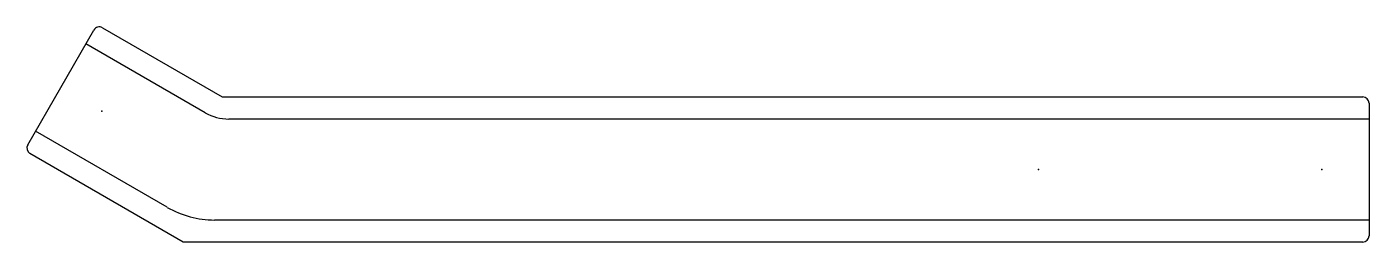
# Model space of a CAD drawing. Extents: x 0 to 426, y 0 to 68.
import ezdxf

# ---------------------------------------------------------------- set-up
doc = ezdxf.new("R2010")
doc.units = 0
doc.header["$MEASUREMENT"] = 0
doc.layers.get('0').update_dxf_attribs({"linetype": 'CONTINUOUS'})

msp = doc.modelspace()

# ---------------------------------------------------------------- linework, layer by layer
for p, q in [((0.27, 30.83), (21.27, 67.21)), ((24, 67.94), (62, 46)), ((62, 46), (424.22, 46)), ((426.22, 44), (426.22, 2)), ((49.67, 0), (1, 28.1)), ((424.22, 0), (49.67, 0))]:
    msp.add_line(p, q)
at = {"color": 1}
for p, q in [((56.64, 41.01), (18.77, 62.88)), ((426.22, 39), (64.14, 39)), ((44.59, 11.02), (2.77, 35.16)), ((426.22, 7), (59.59, 7))]:
    msp.add_line(p, q, dxfattribs=at)
for centre, start, end in [((23, 66.21), 59.9989, 150.0005), ((424.22, 44), 0, 90), ((2, 29.83), 150.0005, -120.0003), ((424.22, 2), -90, 0)]:
    msp.add_arc(centre, 2, start, end)
for centre, radius in [((64.14, 54), 15), ((59.59, 37), 30)]:
    msp.add_arc(centre, radius, -120, -90, dxfattribs=at)
for p in [(23.76, 41.52), (321.22, 23), (411.22, 23)]:
    msp.add_point(p)

doc.saveas('drawing.dxf')
